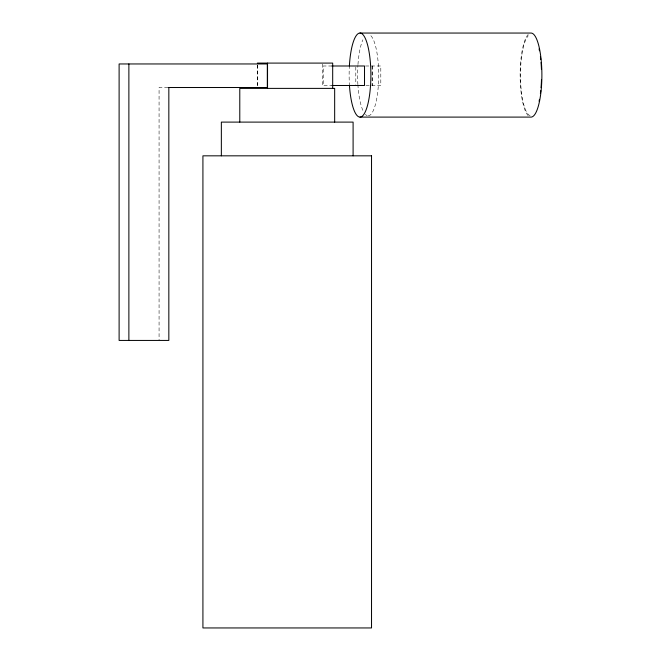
<?xml version="1.0" encoding="UTF-8"?>
<svg xmlns="http://www.w3.org/2000/svg" width="661" height="661" viewBox="0 0 661 661"><rect width="100%" height="100%" fill="white"/><g stroke="black" fill="none" stroke-linecap="round" stroke-linejoin="round"><path stroke-width="0.5" stroke-dasharray="3.31 2.48" d="M331.938 65.993L323.221 65.993L323.221 85.484L331.938 85.484M365.533 65.993L380.802 65.993L380.802 85.484L365.533 85.484M167.861 87.516L159.07 87.516L159.07 340.432M372.655 65.993L372.655 85.484M372.085 65.993L372.085 85.484M355.8 67.017L355.8 84.459M322.477 64.1L322.477 86.36M257.55 64.985L257.55 85.467M257.327 65.117L257.327 86.36M349.495 85.947A42.023 10.873 -90 0 1 349.322 67.108M528.197 115.658A42.023 10.873 -90 0 1 520.133 75.073A42.023 10.873 -90 0 1 528.197 34.479M530.097 115.642A40.718 10.543 90 0 1 520.513 78.626A40.718 10.543 90 0 1 528.288 35.735M367.227 115.642A40.718 10.543 90 0 1 365.417 114.403M362.872 110.337A40.718 10.543 90 0 1 357.965 85.608M357.898 84.682A40.718 10.543 90 0 1 357.898 65.464M357.965 64.53A40.718 10.543 90 0 1 362.872 39.809M370.871 35.735A40.718 10.543 90 0 1 378.596 80.386A40.718 10.543 90 0 1 368.144 115.791"/><path stroke-width="0.99" d="M359.997 33.05L531.014 33.05A42.023 10.873 -90 0 1 541.888 75.073A42.023 10.873 -90 0 1 531.014 117.096L359.997 117.096M257.327 63.092L332.69 63.092L332.69 88.384M331.938 65.993L364.517 65.993L364.517 85.484L331.938 85.484M168.299 87.516L267.317 87.516L267.317 63.96L119.112 63.96L119.112 340.432L168.836 340.432L168.836 87.516M353.098 155.831L353.098 122.103L221.352 122.103L221.352 155.831M334.664 122.103L334.664 88.384L239.786 88.384L239.786 122.103M267.54 63.092L267.54 88.384M128.878 63.96L128.878 340.432M349.372 66.125A42.023 10.873 -90 0 1 365.954 39.908A42.023 10.873 -90 0 1 366.376 109.106A42.023 10.873 -90 0 1 349.495 85.947M539.087 48.889A40.718 10.543 90 0 1 539.467 50.757M540.401 56.573A40.718 10.543 90 0 1 540.748 59.49M541.037 62.498A40.718 10.543 90 0 1 541.442 69.273M541.475 79.907A40.718 10.543 90 0 1 541.037 87.64M540.748 90.656A40.718 10.543 90 0 1 540.401 93.573M539.467 99.39A40.718 10.543 90 0 1 539.087 101.257M371.532 155.831L202.919 155.831L202.919 627.95L371.532 627.95L371.532 155.831"/></g></svg>
